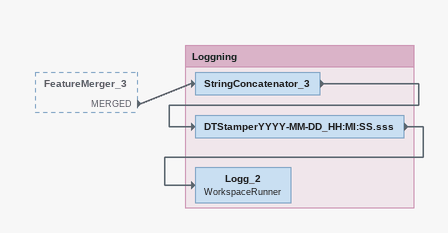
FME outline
FeatureMerger_3 [outside]
    MERGED -> StringConcatenator_3

Bookmark: Loggning
StringConcatenator_3
    -> DTStamperYYYY-MM-DD_HH:MI:SS.sss
DTStamperYYYY-MM-DD_HH:MI:SS.sss
    -> Logg_2
Logg_2: WorkspaceRunner
